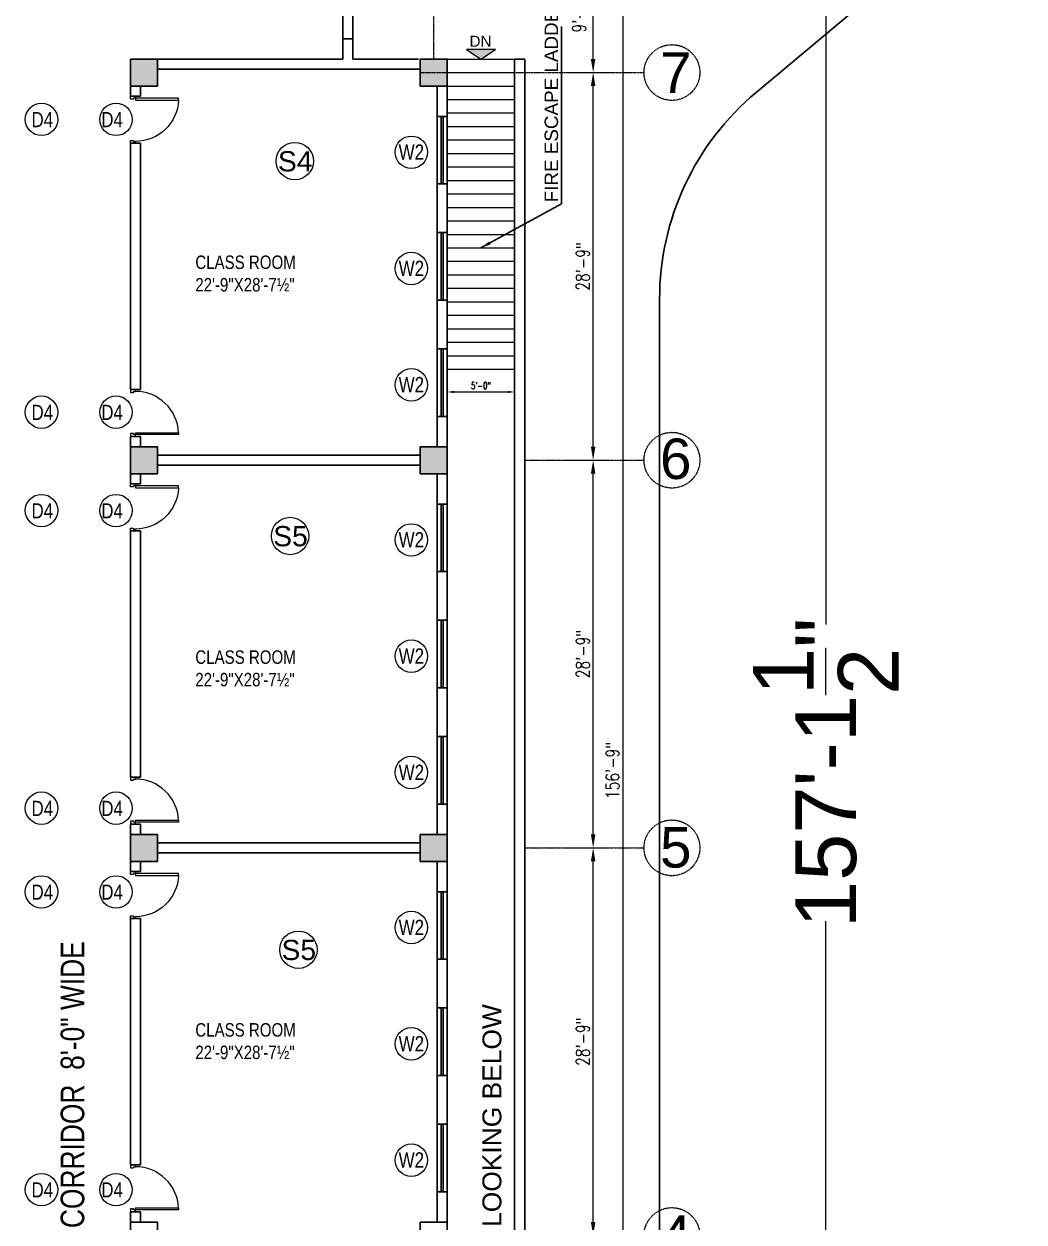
# Model space of a CAD drawing. Header units: inches. Extents: x -110725 to 51121, y 8404 to 44825.
# Drawn here: x -34882 to -33992, y 22380 to 23447 of the extents above; entities that cross this region are included whole.
import ezdxf

# ---------------------------------------------------------------- set-up
doc = ezdxf.new("R2010")
doc.units = ezdxf.units.IN
doc.header["$LTSCALE"] = 0.1
doc.header["$MEASUREMENT"] = 0
doc.linetypes.add('CENTER', pattern=[2, 1.25, -0.25, 0.25, -0.25])
doc.layers.get('0').update_dxf_attribs({"color": 1, "lineweight": 0})
doc.layers.get('Defpoints').update_dxf_attribs({"lineweight": 0})
for name, color, linetype, lineweight in [('CAR', 4, 'Continuous', 0), ('dim', 252, 'Continuous', 0), ('DOOR', 32, 'Continuous', 0), ('GRID', 8, 'CENTER', 0), ('stair', 5, 'Continuous', 0), ('TEXT', 3, 'Continuous', 0)]:
    doc.layers.add(name, color=color, linetype=linetype, lineweight=lineweight)
for name, color, linetype in [('COL', 6, 'Continuous'), ('Column Hatch', 7, 'Continuous'), ('GF', 1, 'Continuous'), ('GFW', 5, 'Continuous'), ('GREEN BELT', 80, 'Continuous')]:
    doc.layers.add(name, color=color, linetype=linetype)
doc.styles.add('as', font='arial.ttf')
doc.styles.add('ATIF', font='arial.ttf')
doc.styles.add('EHSAN', font='arial.ttf', dxfattribs={"height": 54})
doc.styles.add('ROMAND', font='romand.shx')
doc.styles.add('ROMANS', font='arial.ttf', dxfattribs={"width": 0.8, "height": 15})
doc.styles.add('WORKING', font='romans.shx', dxfattribs={"width": 0.75})
doc.dimstyles.new('1-8', dxfattribs={"dimtxt": 6, "dimasz": 6, "dimexe": 3, "dimexo": 1, "dimgap": 2, "dimtad": 1, "dimdec": 1, "dimzin": 3, "dimdsep": 46, "dimlunit": 4, "dimtxsty": 'WORKING', "dimcen": 2, "dimdle": 3, "dimadec": 0, "dimazin": 0, "dimtfac": 0.75, "dimtdec": 1, "dimtofl": 0, "dimtmove": 1, "dimatfit": 0, "dimfxl": 4, "dimtolj": 1, "dimtzin": 0, "dimlwd": -1, "dimlwe": -1, "dimarcsym": 1})
doc.dimstyles.new('1-8.', dxfattribs={"dimtxt": 6, "dimasz": 2, "dimexe": 2, "dimexo": 3, "dimgap": 2, "dimtad": 1, "dimdec": 1, "dimzin": 3, "dimdsep": 46, "dimlunit": 4, "dimtxsty": 'ROMAND', "dimcen": 0.09, "dimadec": 0, "dimazin": 0, "dimtfac": 0.5, "dimtdec": 1, "dimtofl": 0, "dimtmove": 1, "dimatfit": 0, "dimfxl": 3, "dimtolj": 1, "dimtzin": 0, "dimarcsym": 1})
doc.dimstyles.new('DIM1', dxfattribs={"dimtxt": 54, "dimasz": 6, "dimexe": 6, "dimexo": 3, "dimgap": 1, "dimtad": 0, "dimzin": 0, "dimdsep": 46, "dimlunit": 4, "dimtxsty": 'EHSAN', "dimblk": 'ARCHTICK', "dimcen": 3, "dimdle": 6, "dimclrd": 4, "dimclre": 4, "dimclrt": 6, "dimadec": 0, "dimazin": 0, "dimtfac": 1, "dimtofl": 0, "dimtmove": 1, "dimatfit": 3, "dimldrblk": 'ARCHTICK', "dimfxl": 4, "dimtolj": 1, "dimtzin": 3, "dimlwd": -1, "dimlwe": -1, "dimarcsym": 0})

# ---------------------------------------------------------------- blocks, each defined once
blk = doc.blocks.new('_ArchTick')
at = {"color": 0, "linetype": 'ByBlock', "const_width": 0.15}
blk.add_lwpolyline([(-0.5, -0.5), (0.5, 0.5)], dxfattribs=at)
blk = doc.blocks.new('*D36')
at = {"layer": 'Defpoints', "color": 0, "transparency": 16777216}
for p in [(-34844.4, 24844.2), (-34980.2, 24608.8, 1175.7), (-31891.2, 22827, 1175.7)]:
    blk.add_point(p, dxfattribs=at)
at = {"layer": 'dim', "color": 4, "transparency": 16777216}
for p, q in [((-34865.2, 24856.2), (-33399.6, 24010.9)), ((-34978.7, 24611.4), (-34841.4, 24849.4)), ((-31734.6, 23050.4), (-33200.1, 23895.8)), ((-31889.7, 22829.6), (-31752.3, 23067.6))]:
    blk.add_line(p, q, dxfattribs=at)
at = {"layer": 'dim', "color": 4, "transparency": 16777216, "xscale": 24, "yscale": 24, "zscale": 24}
for p, rotation in [((-34844.4, 24844.2), 150.0229745556264), ((-31755.3, 23062.4), 330.0229745556264)]:
    blk.add_blockref('_ArchTick', p, dxfattribs=dict(at, rotation=rotation))
at = {"layer": 'dim', "color": 6, "transparency": 16777216, "insert": (-33299.9, 23953.3), "char_height": 54, "attachment_point": 5, "rotation": 330.023, "style": 'EHSAN'}
blk.add_mtext('\\A1;297\'-2"', dxfattribs=at)
blk = doc.blocks.new('*D57')
at = {"layer": 'Defpoints', "color": 0, "transparency": 16777216}
for p in [(-34655.6, 23723), (-34168.6, 23723), (-34679.6, 21837.4)]:
    blk.add_point(p, dxfattribs=at)
at = {"layer": 'dim', "color": 4, "transparency": 16777216}
for p, q in [((-34168.6, 23747), (-34168.6, 22912.1)), ((-34652.6, 23723), (-34162.6, 23723)), ((-34168.6, 21813.4), (-34168.6, 22648.3)), ((-34676.6, 21837.4), (-34162.6, 21837.4))]:
    blk.add_line(p, q, dxfattribs=at)
at = {"layer": 'dim', "color": 4, "transparency": 16777216, "xscale": 24, "yscale": 24, "zscale": 24}
for p, rotation in [((-34168.6, 23723), 90), ((-34168.6, 21837.4), 270)]:
    blk.add_blockref('_ArchTick', p, dxfattribs=dict(at, rotation=rotation))
at = {"layer": 'dim', "color": 6, "transparency": 16777216, "insert": (-34168.6, 22780.2), "char_height": 54, "attachment_point": 5, "rotation": 90, "style": 'EHSAN'}
blk.add_mtext('\\A1;157\'-1{\\H1.000000x;\\S1/2;}"', dxfattribs=at)
blk = doc.blocks.new('*D2971')
at = {"layer": 'Defpoints', "color": 0, "transparency": 16777216}
for p in [(-34409.2, 22713.5), (-34375.7, 22713.5), (-34414.8, 22368.5)]:
    blk.add_point(p, dxfattribs=at)
at = {"layer": 'dim', "color": 0, "transparency": 16777216}
for p, q in [((-34397.2, 22713.5), (-34363.7, 22713.5)), ((-34375.7, 22380.5), (-34375.7, 22701.5)), ((-34402.8, 22368.5), (-34363.7, 22368.5))]:
    blk.add_line(p, q, dxfattribs=at)
for points in [[(-34377.7, 22701.5), (-34373.7, 22701.5), (-34375.7, 22713.5)], [(-34377.7, 22380.5), (-34373.7, 22380.5), (-34375.7, 22368.5)]]:
    blk.add_solid(points, dxfattribs=at)
at = {"layer": 'dim', "color": 0, "transparency": 16777216, "insert": (-34384.9, 22541), "char_height": 12, "attachment_point": 5, "rotation": 90, "style": 'WORKING'}
blk.add_mtext('\\A1;28\'-9"', dxfattribs=at)
blk = doc.blocks.new('*D2972')
at = {"layer": 'Defpoints', "color": 0, "transparency": 16777216}
for p in [(-34409.2, 23058.5), (-34375.7, 23058.5), (-34409.2, 22713.5)]:
    blk.add_point(p, dxfattribs=at)
at = {"layer": 'dim', "color": 0, "transparency": 16777216}
for p, q in [((-34397.2, 23058.5), (-34363.7, 23058.5)), ((-34375.7, 22725.5), (-34375.7, 23046.5)), ((-34397.2, 22713.5), (-34363.7, 22713.5))]:
    blk.add_line(p, q, dxfattribs=at)
for points in [[(-34377.7, 23046.5), (-34373.7, 23046.5), (-34375.7, 23058.5)], [(-34377.7, 22725.5), (-34373.7, 22725.5), (-34375.7, 22713.5)]]:
    blk.add_solid(points, dxfattribs=at)
at = {"layer": 'dim', "color": 0, "transparency": 16777216, "insert": (-34384.9, 22886), "char_height": 12, "attachment_point": 5, "rotation": 90, "style": 'WORKING'}
blk.add_mtext('\\A1;28\'-9"', dxfattribs=at)
blk = doc.blocks.new('*D2973')
at = {"layer": 'Defpoints', "color": 0, "transparency": 16777216}
for p in [(-34409.2, 23403.5), (-34375.7, 23403.5), (-34409.2, 23058.5)]:
    blk.add_point(p, dxfattribs=at)
at = {"layer": 'dim', "color": 0, "transparency": 16777216}
for p, q in [((-34397.2, 23403.5), (-34363.7, 23403.5)), ((-34375.7, 23070.5), (-34375.7, 23391.5)), ((-34397.2, 23058.5), (-34363.7, 23058.5))]:
    blk.add_line(p, q, dxfattribs=at)
for points in [[(-34377.7, 23391.5), (-34373.7, 23391.5), (-34375.7, 23403.5)], [(-34377.7, 23070.5), (-34373.7, 23070.5), (-34375.7, 23058.5)]]:
    blk.add_solid(points, dxfattribs=at)
at = {"layer": 'dim', "color": 0, "transparency": 16777216, "insert": (-34384.9, 23231), "char_height": 12, "attachment_point": 5, "rotation": 90, "style": 'WORKING'}
blk.add_mtext('\\A1;28\'-9"', dxfattribs=at)
blk = doc.blocks.new('*D2974')
at = {"layer": 'Defpoints', "color": 0, "transparency": 16777216}
for p in [(-34409.2, 23516), (-34375.7, 23516), (-34409.2, 23403.5)]:
    blk.add_point(p, dxfattribs=at)
at = {"layer": 'dim', "color": 0, "transparency": 16777216}
for p, q in [((-34397.2, 23516), (-34363.7, 23516)), ((-34375.7, 23415.5), (-34375.7, 23504)), ((-34397.2, 23403.5), (-34363.7, 23403.5))]:
    blk.add_line(p, q, dxfattribs=at)
for points in [[(-34377.7, 23504), (-34373.7, 23504), (-34375.7, 23516)], [(-34377.7, 23415.5), (-34373.7, 23415.5), (-34375.7, 23403.5)]]:
    blk.add_solid(points, dxfattribs=at)
at = {"layer": 'dim', "color": 0, "transparency": 16777216, "insert": (-34388.2, 23459.7), "char_height": 12, "attachment_point": 5, "rotation": 90, "style": 'WORKING'}
blk.add_mtext('\\A1;9\'-4{\\H0.75x;\\S1/2;}"', dxfattribs=at)
blk = doc.blocks.new('*D2975')
at = {"layer": 'Defpoints', "color": 0, "transparency": 16777216}
for p in [(-34655.6, 23723), (-34412.3, 21841.9), (-34349.3, 21841.9)]:
    blk.add_point(p, dxfattribs=at)
at = {"layer": 'dim', "color": 0, "transparency": 16777216}
for p, q in [((-34643.6, 23723), (-34337.3, 23723)), ((-34349.3, 23711), (-34349.3, 21853.9)), ((-34400.3, 21841.9), (-34337.3, 21841.9))]:
    blk.add_line(p, q, dxfattribs=at)
for points in [[(-34351.3, 23711), (-34347.3, 23711), (-34349.3, 23723)], [(-34351.3, 21853.9), (-34347.3, 21853.9), (-34349.3, 21841.9)]]:
    blk.add_solid(points, dxfattribs=at)
at = {"layer": 'dim', "color": 0, "transparency": 16777216, "insert": (-34358.4, 22782.4), "char_height": 12, "attachment_point": 5, "rotation": 90, "style": 'WORKING'}
blk.add_mtext('\\A1;156\'-9"', dxfattribs=at)
blk = doc.blocks.new('D2')
for p, q in [((-3, 34.85), (-1.5, 34.85)), ((-3, 1.85), (-3, 34.85)), ((-1.5, 34.85), (-1.5, 1.85)), ((-34.5, 1.88), (-36, 1.88)), ((-36, 1.88), (-36, -1.88)), ((-34.5, 0.38), (-34.5, 1.88)), ((-33.75, 0.38), (-34.5, 0.38)), ((-33.75, -1.88), (-33.75, 0.38)), ((-1.5, 1.85), (-3, 1.85)), ((-2.25, 0.38), (-2.25, -1.88)), ((-1.5, 0.38), (-2.25, 0.38)), ((0, 1.88), (-1.5, 1.88)), ((-1.5, 1.88), (-1.5, 0.38)), ((0, -1.88), (0, 1.88)), ((-36, -1.88), (-33.75, -1.88)), ((-2.25, -1.88), (0, -1.88))]:
    blk.add_line(p, q)
blk.add_arc((-1.5, 1.88), 33, 92.60525, 180)
blk = doc.blocks.new('*D3018')
at = {"layer": 'Defpoints', "color": 0, "transparency": 16777216}
for p in [(-34505.6, 23139.5), (-34445.6, 23139.5), (-34445.6, 23119.2)]:
    blk.add_point(p, dxfattribs=at)
at = {"layer": 'dim', "color": 0, "transparency": 16777216}
for p, q in [((-34505.6, 23138.5), (-34505.6, 23116.2)), ((-34445.6, 23138.5), (-34445.6, 23116.2)), ((-34499.6, 23119.2), (-34451.6, 23119.2))]:
    blk.add_line(p, q, dxfattribs=at)
for points in [[(-34499.6, 23120.2), (-34499.6, 23118.2), (-34505.6, 23119.2)], [(-34451.6, 23120.2), (-34451.6, 23118.2), (-34445.6, 23119.2)]]:
    blk.add_solid(points, dxfattribs=at)
at = {"layer": 'dim', "color": 0, "transparency": 16777216, "insert": (-34475.6, 23124.8), "char_height": 6, "attachment_point": 5, "style": 'WORKING'}
blk.add_mtext('\\A1;5\'-0"', dxfattribs=at)

msp = doc.modelspace()

# ---------------------------------------------------------------- hatches: boundary and pattern name
at = {"layer": 'Column Hatch'}
h = msp.add_hatch(color=256, dxfattribs=at)
h.dxf.hatch_style = 1
h.paths.add_polyline_path([(-34763.55107, 23415.4645), (-34787.55107, 23415.4645), (-34787.55107, 23391.4645), (-34763.55107, 23391.4645)])
h = msp.add_hatch(color=256, dxfattribs=at)
h.dxf.hatch_style = 1
h.paths.add_polyline_path([(-34505.55107, 23415.4645), (-34529.55107, 23415.4645), (-34529.55107, 23391.4645), (-34505.55107, 23391.4645)])
h = msp.add_hatch(color=256, dxfattribs=at)
h.dxf.hatch_style = 1
h.paths.add_polyline_path([(-34763.55107, 23070.4645), (-34787.55107, 23070.4645), (-34787.55107, 23046.4645), (-34763.55107, 23046.4645)])
h = msp.add_hatch(color=256, dxfattribs=at)
h.dxf.hatch_style = 1
h.paths.add_polyline_path([(-34505.55107, 23070.4645), (-34529.55107, 23070.4645), (-34529.55107, 23046.4645), (-34505.55107, 23046.4645)])
h = msp.add_hatch(color=256, dxfattribs=at)
h.dxf.hatch_style = 1
h.paths.add_polyline_path([(-34763.55107, 22725.4645), (-34787.55107, 22725.4645), (-34787.55107, 22701.4645), (-34763.55107, 22701.4645)])
h = msp.add_hatch(color=256, dxfattribs=at)
h.dxf.hatch_style = 1
h.paths.add_polyline_path([(-34505.55107, 22725.4645), (-34529.55107, 22725.4645), (-34529.55107, 22701.4645), (-34505.55107, 22701.4645)])
at = {"layer": 'TEXT'}
msp.add_hatch(color=256, dxfattribs=at).paths.add_polyline_path([(-34488.36196, 23423.86523), (-34475.55107, 23415.4645), (-34462.74017, 23423.86523)])

# ---------------------------------------------------------------- linework, layer by layer
at = {"layer": 'CAR', "linetype": 'Continuous'}
msp.add_circle((-33960.35096, 21924.4645, 27.16259), 11425.94255, dxfattribs=at)
at = {"layer": 'COL'}
for points in [[(-34787.55107, 23415.4645), (-34763.55107, 23415.4645), (-34763.55107, 23391.4645), (-34787.55107, 23391.4645)], [(-34529.55107, 23415.4645), (-34505.55107, 23415.4645), (-34505.55107, 23391.4645), (-34529.55107, 23391.4645)], [(-34787.55107, 23070.4645), (-34763.55107, 23070.4645), (-34763.55107, 23046.4645), (-34787.55107, 23046.4645)], [(-34529.55107, 23070.4645), (-34505.55107, 23070.4645), (-34505.55107, 23046.4645), (-34529.55107, 23046.4645)], [(-34787.55107, 22725.4645), (-34763.55107, 22725.4645), (-34763.55107, 22701.4645), (-34787.55107, 22701.4645)], [(-34529.55107, 22725.4645), (-34505.55107, 22725.4645), (-34505.55107, 22701.4645), (-34529.55107, 22701.4645)], [(-34787.55107, 22380.4645), (-34763.55107, 22380.4645), (-34763.55107, 22356.4645), (-34787.55107, 22356.4645)], [(-34529.55107, 22380.4645), (-34505.55107, 22380.4645), (-34505.55107, 22356.4645), (-34529.55107, 22356.4645)]]:
    msp.add_lwpolyline(points, close=True, dxfattribs=at)
at = {"layer": 'GF'}
for p, q in [((-34598.55107, 23433.4645), (-34589.55107, 23433.4645)), ((-34598.55107, 23433.4645), (-34598.55107, 23415.4645)), ((-34589.55107, 23433.4645), (-34589.55107, 23415.4645)), ((-34763.55107, 23415.4645), (-34598.55107, 23415.4645)), ((-34589.55107, 23415.4645), (-34531.05107, 23415.4645)), ((-34763.55107, 23406.4645), (-34529.55107, 23406.4645)), ((-34787.55107, 23391.4645), (-34787.55107, 23382.4645)), ((-34778.55107, 23391.4645), (-34778.55107, 23382.4645)), ((-34514.55107, 23364.4645), (-34514.55107, 23391.4645)), ((-34505.55107, 23364.4645), (-34505.55107, 23391.4645)), ((-34778.55107, 23382.4645), (-34787.55107, 23382.4645)), ((-34514.55107, 23364.4645), (-34505.55107, 23364.4645)), ((-34787.55107, 23340.4645), (-34787.55107, 23121.4645)), ((-34778.55107, 23340.4645), (-34787.55107, 23340.4645)), ((-34778.55107, 23340.4645), (-34778.55107, 23121.4645)), ((-34514.55107, 23260.9645), (-34514.55107, 23304.4645)), ((-34514.55107, 23304.4645), (-34505.55107, 23304.4645)), ((-34505.55107, 23260.9645), (-34505.55107, 23304.4645)), ((-34514.55107, 23260.9645), (-34505.55107, 23260.9645)), ((-34514.55107, 23157.4645), (-34514.55107, 23200.9645)), ((-34514.55107, 23200.9645), (-34505.55107, 23200.9645)), ((-34505.55107, 23157.4645), (-34505.55107, 23200.9645)), ((-34514.55107, 23157.4645), (-34505.55107, 23157.4645)), ((-34778.55107, 23121.4645), (-34787.55107, 23121.4645)), ((-34514.55107, 23070.4645), (-34514.55107, 23097.4645)), ((-34514.55107, 23097.4645), (-34505.55107, 23097.4645)), ((-34505.55107, 23070.4645), (-34505.55107, 23097.4645)), ((-34787.55107, 23079.4645), (-34787.55107, 23070.4645)), ((-34778.55107, 23079.4645), (-34787.55107, 23079.4645)), ((-34778.55107, 23079.4645), (-34778.55107, 23070.4645)), ((-34529.55107, 23062.9645), (-34763.55107, 23062.9645)), ((-34529.55107, 23053.9645), (-34763.55107, 23053.9645)), ((-34787.55107, 23037.4645), (-34787.55107, 23046.4645)), ((-34778.55107, 23037.4645), (-34778.55107, 23046.4645)), ((-34514.55107, 23046.4645), (-34514.55107, 23019.4645)), ((-34505.55107, 23046.4645), (-34505.55107, 23019.4645)), ((-34778.55107, 23037.4645), (-34787.55107, 23037.4645)), ((-34514.55107, 23019.4645), (-34505.55107, 23019.4645)), ((-34787.55107, 22776.4645), (-34787.55107, 22995.4645)), ((-34778.55107, 22995.4645), (-34787.55107, 22995.4645)), ((-34778.55107, 22776.4645), (-34778.55107, 22995.4645)), ((-34514.55107, 22959.4645), (-34514.55107, 22915.9645)), ((-34514.55107, 22959.4645), (-34505.55107, 22959.4645)), ((-34505.55107, 22959.4645), (-34505.55107, 22915.9645)), ((-34514.55107, 22915.9645), (-34505.55107, 22915.9645)), ((-34514.55107, 22855.9645), (-34514.55107, 22812.4645)), ((-34514.55107, 22855.9645), (-34505.55107, 22855.9645)), ((-34505.55107, 22855.9645), (-34505.55107, 22812.4645)), ((-34514.55107, 22812.4645), (-34505.55107, 22812.4645)), ((-34778.55107, 22776.4645), (-34787.55107, 22776.4645)), ((-34514.55107, 22752.4645), (-34514.55107, 22725.4645)), ((-34514.55107, 22752.4645), (-34505.55107, 22752.4645)), ((-34505.55107, 22752.4645), (-34505.55107, 22725.4645)), ((-34787.55107, 22725.4645), (-34787.55107, 22734.4645)), ((-34778.55107, 22734.4645), (-34787.55107, 22734.4645)), ((-34778.55107, 22725.4645), (-34778.55107, 22734.4645)), ((-34529.55107, 22717.9645), (-34763.55107, 22717.9645)), ((-34787.55107, 22701.4645), (-34787.55107, 22692.4645)), ((-34778.55107, 22701.4645), (-34778.55107, 22692.4645)), ((-34529.55107, 22708.9645), (-34763.55107, 22708.9645)), ((-34514.55107, 22674.4645), (-34514.55107, 22701.4645)), ((-34505.55107, 22674.4645), (-34505.55107, 22701.4645)), ((-34778.55107, 22692.4645), (-34787.55107, 22692.4645)), ((-34514.55107, 22674.4645), (-34505.55107, 22674.4645)), ((-34787.55107, 22650.4645), (-34787.55107, 22431.4645)), ((-34778.55107, 22650.4645), (-34787.55107, 22650.4645)), ((-34778.55107, 22650.4645), (-34778.55107, 22431.4645)), ((-34514.55107, 22570.9645), (-34514.55107, 22614.4645)), ((-34514.55107, 22614.4645), (-34505.55107, 22614.4645)), ((-34505.55107, 22570.9645), (-34505.55107, 22614.4645)), ((-34514.55107, 22570.9645), (-34505.55107, 22570.9645)), ((-34514.55107, 22467.4645), (-34514.55107, 22510.9645)), ((-34514.55107, 22510.9645), (-34505.55107, 22510.9645)), ((-34505.55107, 22467.4645), (-34505.55107, 22510.9645)), ((-34514.55107, 22467.4645), (-34505.55107, 22467.4645)), ((-34778.55107, 22431.4645), (-34787.55107, 22431.4645)), ((-34514.55107, 22380.4645), (-34514.55107, 22407.4645)), ((-34514.55107, 22407.4645), (-34505.55107, 22407.4645)), ((-34505.55107, 22380.4645), (-34505.55107, 22407.4645)), ((-34787.55107, 22389.4645), (-34787.55107, 22380.4645)), ((-34778.55107, 22389.4645), (-34787.55107, 22389.4645)), ((-34778.55107, 22389.4645), (-34778.55107, 22380.4645))]:
    msp.add_line(p, q, dxfattribs=at)
at = {"layer": 'GFW', "color": 2}
for p, q in [((-34598.55107, 23493.4645), (-34598.55107, 23433.4645)), ((-34589.55107, 23493.4645), (-34589.55107, 23433.4645)), ((-34445.55107, 22020.4645), (-34445.55107, 23415.4645)), ((-34445.55107, 23415.4645), (-34436.55107, 23415.4645)), ((-34436.55107, 22011.4645), (-34436.55107, 23415.4645))]:
    msp.add_line(p, q, dxfattribs=at)
at = {"layer": 'GFW'}
for p, q in [((-34514.55107, 23364.4645), (-34514.55107, 23304.4645)), ((-34511.05107, 23364.4645), (-34511.05107, 23304.4645)), ((-34509.05107, 23364.4645), (-34509.05107, 23304.4645)), ((-34505.55107, 23304.4645), (-34505.55107, 23364.4645)), ((-34514.55107, 23200.9645), (-34514.55107, 23260.9645)), ((-34511.05107, 23200.9645), (-34511.05107, 23260.9645)), ((-34509.05107, 23200.9645), (-34509.05107, 23260.9645)), ((-34505.55107, 23260.9645), (-34505.55107, 23200.9645)), ((-34514.55107, 23157.4645), (-34514.55107, 23097.4645)), ((-34511.05107, 23157.4645), (-34511.05107, 23097.4645)), ((-34509.05107, 23157.4645), (-34509.05107, 23097.4645)), ((-34505.55107, 23097.4645), (-34505.55107, 23157.4645)), ((-34514.55107, 22959.4645), (-34514.55107, 23019.4645)), ((-34511.05107, 22959.4645), (-34511.05107, 23019.4645)), ((-34509.05107, 22959.4645), (-34509.05107, 23019.4645)), ((-34505.55107, 23019.4645), (-34505.55107, 22959.4645)), ((-34514.55107, 22915.9645), (-34514.55107, 22855.9645)), ((-34511.05107, 22915.9645), (-34511.05107, 22855.9645)), ((-34509.05107, 22915.9645), (-34509.05107, 22855.9645)), ((-34505.55107, 22855.9645), (-34505.55107, 22915.9645)), ((-34514.55107, 22752.4645), (-34514.55107, 22812.4645)), ((-34511.05107, 22752.4645), (-34511.05107, 22812.4645)), ((-34509.05107, 22752.4645), (-34509.05107, 22812.4645)), ((-34505.55107, 22812.4645), (-34505.55107, 22752.4645)), ((-34514.55107, 22674.4645), (-34514.55107, 22614.4645)), ((-34511.05107, 22674.4645), (-34511.05107, 22614.4645)), ((-34509.05107, 22674.4645), (-34509.05107, 22614.4645)), ((-34505.55107, 22614.4645), (-34505.55107, 22674.4645)), ((-34514.55107, 22510.9645), (-34514.55107, 22570.9645)), ((-34511.05107, 22510.9645), (-34511.05107, 22570.9645)), ((-34509.05107, 22510.9645), (-34509.05107, 22570.9645)), ((-34505.55107, 22570.9645), (-34505.55107, 22510.9645)), ((-34514.55107, 22467.4645), (-34514.55107, 22407.4645)), ((-34511.05107, 22467.4645), (-34511.05107, 22407.4645)), ((-34509.05107, 22467.4645), (-34509.05107, 22407.4645)), ((-34505.55107, 22407.4645), (-34505.55107, 22467.4645))]:
    msp.add_line(p, q, dxfattribs=at)
at = {"layer": 'GREEN BELT', "linetype": 'Continuous'}
for p, q in [((-34082.25692, 23509.86648), (-34230.55703, 23385.78885)), ((-34316.55107, 23201.71777), (-34316.55107, 20875.2792))]:
    msp.add_line(p, q, dxfattribs=at)
msp.add_arc((-34076.55107, 23201.71777), 240, 129.91806794, 180, dxfattribs=at)
at = {"layer": 'GRID'}
for p, q in [((-34517.55107, 23415.4645), (-34517.55107, 23828.10564)), ((-34529.55107, 23403.4645), (-34330.37555, 23403.4645)), ((-34436.55107, 23058.4645), (-34330.37555, 23058.4645)), ((-34436.55107, 22713.4645), (-34330.37555, 22713.4645))]:
    msp.add_line(p, q, dxfattribs=at)
for centre in [(-34305.5646, 23403.4645), (-34305.5646, 23058.4645), (-34305.5646, 22713.4645), (-34305.5646, 22368.4645)]:
    msp.add_circle(centre, 24.81095, dxfattribs=at)
at = {"layer": 'stair'}
for p, q in [((-34505.55107, 23415.4645), (-34445.55107, 23415.4645)), ((-34505.55107, 23403.4645), (-34445.55107, 23403.4645)), ((-34505.55107, 23391.4645), (-34445.55107, 23391.4645)), ((-34505.55107, 23379.4645), (-34445.55107, 23379.4645)), ((-34505.55107, 23367.4645), (-34445.55107, 23367.4645)), ((-34505.55107, 23355.4645), (-34445.55107, 23355.4645)), ((-34505.55107, 23343.4645), (-34445.55107, 23343.4645)), ((-34505.55107, 23331.4645), (-34445.55107, 23331.4645)), ((-34505.55107, 23319.4645), (-34445.55107, 23319.4645)), ((-34505.55107, 23307.4645), (-34445.55107, 23307.4645)), ((-34505.55107, 23295.4645), (-34445.55107, 23295.4645)), ((-34505.55107, 23283.4645), (-34445.55107, 23283.4645)), ((-34505.55107, 23271.4645), (-34445.55107, 23271.4645)), ((-34505.55107, 23259.4645), (-34445.55107, 23259.4645)), ((-34505.55107, 23247.4645), (-34445.55107, 23247.4645)), ((-34505.55107, 23235.4645), (-34445.55107, 23235.4645)), ((-34505.55107, 23223.4645), (-34445.55107, 23223.4645)), ((-34505.55107, 23211.4645), (-34445.55107, 23211.4645)), ((-34505.55107, 23199.4645), (-34445.55107, 23199.4645)), ((-34505.55107, 23187.4645), (-34445.55107, 23187.4645)), ((-34505.55107, 23175.4645), (-34445.55107, 23175.4645)), ((-34505.55107, 23163.4645), (-34445.55107, 23163.4645)), ((-34505.55107, 23151.4645), (-34445.55107, 23151.4645)), ((-34505.55107, 23139.4645), (-34445.55107, 23139.4645))]:
    msp.add_line(p, q, dxfattribs=at)
at = {"layer": 'TEXT'}
msp.add_lwpolyline([(-34462.74017, 23423.86523), (-34488.36196, 23423.86523), (-34475.55107, 23415.4645)], close=True, dxfattribs=at)
at = {"layer": 'TEXT', "linetype": 'Continuous'}
for centre in [(-34866.72664, 23361.76054), (-34800.38736, 23361.76054), (-34537.49663, 23332.55334), (-34537.49663, 23229.05334), (-34537.49663, 23125.55334), (-34866.72664, 23101.22552), (-34800.38736, 23101.22552), (-34866.72664, 23013.63415), (-34800.38736, 23013.63415), (-34537.49663, 22987.55334), (-34537.49663, 22884.05334), (-34537.49663, 22780.55334), (-34866.72664, 22748.76368), (-34800.38736, 22748.76368), (-34866.72664, 22674.25883), (-34800.38736, 22674.25883), (-34537.49663, 22642.55334), (-34537.49663, 22539.05334), (-34537.49663, 22435.55334), (-34866.72664, 22409.28426), (-34800.38736, 22409.28426)]:
    msp.add_circle(centre, 14.42656, dxfattribs=at)
at = {"layer": 'TEXT'}
for centre in [(-34641.26056, 23324.63466), (-34645.431, 22991.02032), (-34638.02179, 22622.78783)]:
    msp.add_circle(centre, 16.6286, dxfattribs=at)

# ---------------------------------------------------------------- block references
at = {"layer": 'DOOR', "yscale": 1.166666666666262, "zscale": 1.166666666666262}
for p, xscale, rotation in [((-34785.36357, 23382.4645), -1.166666666666262, 269.9999999995236), ((-34785.36357, 23079.4645), 1.166666666666262, 270.0000000004765), ((-34785.36357, 23037.4645), -1.166666666666262, 269.9999999995236), ((-34785.36357, 22734.4645), 1.166666666666262, 270.0000000004765), ((-34785.36357, 22692.4645), -1.166666666666262, 269.9999999995236), ((-34785.36357, 22389.4645), 1.166666666666262, 270.0000000004765)]:
    msp.add_blockref('D2', p, dxfattribs=dict(at, xscale=xscale, rotation=rotation))

# ---------------------------------------------------------------- texts
at = {"layer": 'TEXT', "style": 'ROMANS'}
for s, height, p in [('FIRE ESCAPE LADDER', 12, (-34406.88533, 23287.92334)), ('LOOKING BELOW', 16.8, (-34457.39898, 22376.14143))]:
    msp.add_text(s, height=height, rotation=90, dxfattribs=at).set_placement(p)
at = {"layer": 'TEXT', "style": 'as'}
msp.add_text('DN', height=9.72, dxfattribs=at).set_placement((-34485.71949, 23426.44495))
at = {"layer": 'TEXT', "linetype": 'Continuous', "style": 'ROMANS', "width": 0.8}
for s, p in [('D4', (-34875.67861, 23354.8214)), ('D4', (-34813.54968, 23354.8214)), ('W2', (-34548.81316, 23325.99247)), ('W2', (-34548.81316, 23222.49247)), ('W2', (-34548.81316, 23118.99247)), ('D4', (-34875.67861, 23094.28639)), ('D4', (-34813.54968, 23094.28639)), ('D4', (-34875.67861, 23006.69501)), ('D4', (-34813.54968, 23006.69501)), ('W2', (-34548.81316, 22980.99247)), ('W2', (-34548.81316, 22877.49247)), ('W2', (-34548.81316, 22773.99247)), ('D4', (-34875.67861, 22741.82454)), ('D4', (-34813.54968, 22741.82454)), ('D4', (-34875.67861, 22667.31969)), ('D4', (-34813.54968, 22667.31969)), ('W2', (-34548.81316, 22635.99247)), ('W2', (-34548.81316, 22532.49247)), ('W2', (-34548.81316, 22428.99247)), ('D4', (-34875.67861, 22402.34513)), ('D4', (-34813.54968, 22402.34513))]:
    msp.add_text(s, height=13.5, dxfattribs=at).set_placement(p)
at = {"layer": 'TEXT', "attachment_point": 1}
for s, width, gutter_width, insert, char_height, style in [('7', 30.9854961, 15, (-34316.12262, 23421.35567), 36, 'ATIF'), ('S4', 29.5717298, 15, (-34656.28385, 23333.4862), 18, 'ATIF'), ('{\\fArial CYR|b0|i0|c204|p34;CLASS ROOM\\P2\\fArial CYR|b0|i0|c0|p34;2\\fArial CYR|b0|i0|c204|p34;\'-\\fArial CYR|b0|i0|c0|p34;9\\fArial CYR|b0|i0|c204|p34;"X\\fArial CYR|b0|i0|c0|p34;28\\fArial CYR|b0|i0|c204|p34;\'-\\fArial CYR|b0|i0|c0|p34;7½\\fArial CYR|b0|i0|c204|p34;"}', 1135.5, 30, (-34729.81027, 23240.63381), 12, 'ROMANS'), ('6', 30.9854961, 15, (-34316.12262, 23077.73874), 36, 'ATIF'), ('S5', 29.5717298, 15, (-34660.45429, 22999.87186), 18, 'ATIF'), ('{\\fArial CYR|b0|i0|c204|p34;CLASS ROOM\\P2\\fArial CYR|b0|i0|c0|p34;2\\fArial CYR|b0|i0|c204|p34;\'-\\fArial CYR|b0|i0|c0|p34;9\\fArial CYR|b0|i0|c204|p34;"X\\fArial CYR|b0|i0|c0|p34;28\\fArial CYR|b0|i0|c204|p34;\'-\\fArial CYR|b0|i0|c0|p34;7½\\fArial CYR|b0|i0|c204|p34;"}', 1135.5, 30, (-34729.81027, 22889.21816), 12, 'ROMANS'), ('5', 30.9854961, 15, (-34316.12262, 22731.91074), 36, 'ATIF'), ('S5', 29.5717298, 15, (-34653.04508, 22631.63937), 18, 'ATIF'), ('{\\fArial CYR|b0|i0|c204|p34;CLASS ROOM\\P2\\fArial CYR|b0|i0|c0|p34;2\\fArial CYR|b0|i0|c204|p34;\'-\\fArial CYR|b0|i0|c0|p34;9\\fArial CYR|b0|i0|c204|p34;"X\\fArial CYR|b0|i0|c0|p34;28\\fArial CYR|b0|i0|c204|p34;\'-\\fArial CYR|b0|i0|c0|p34;7½\\fArial CYR|b0|i0|c204|p34;"}', 1135.5, 30, (-34729.81027, 22557.47383), 12, 'ROMANS'), ('4', 30.9854961, 15, (-34316.12262, 22386.39337), 36, 'ATIF')]:
    msp.add_mtext_dynamic_manual_height_columns(s, width=width, gutter_width=gutter_width, heights=[0], dxfattribs=dict(at, insert=insert, char_height=char_height, style=style))
at = {"layer": 'TEXT', "insert": (-34849.68106, 22375.05105), "char_height": 21, "attachment_point": 1, "rotation": 90, "style": 'ROMANS'}
msp.add_mtext_dynamic_manual_height_columns('{\\fArial CYR|b0|i0|c204|p34;CORRIDOR\\fArial CYR|b0|i0|c0|p34;  8\'-0" WIDE}', width=1135.5, gutter_width=30, heights=[0], dxfattribs=at)

# ---------------------------------------------------------------- dimensions: what is measured, and where the dimension line sits
at = {"layer": 'dim'}
dim = msp.add_linear_dim(base=(-34844.39468, 24844.24306, -1174.66297), p1=(-31891.15632, 22826.982, 1.07221), p2=(-34980.20533, 24608.79412, 1.07221), angle=150.02297456, dimstyle='DIM1', override={"dimtxt": 36, "dimasz": 24, "dimdle": 24}, dxfattribs=at)
dim.commit()
dim.dimension.update_dxf_attribs({"geometry": '*D36', "text_midpoint": (-33299.87017, 23953.33699, -1174.66297), "dimtype": 161})
for base, p1, p2, dimstyle, override, picture, middle in [((-34168.63996, 23722.9645, 27.16259), (-34679.55107, 21837.41693, 27.16259), (-34655.55107, 23722.9645, 27.16259), 'DIM1', {"dimtxt": 36, "dimasz": 24, "dimdle": 24}, '*D57', (-34168.63996, 22780.19071, 27.16259)), ((-34349.27091, 21841.91693), (-34655.55107, 23722.9645), (-34412.27989, 21841.91693), '1-8', {"dimtxt": 12, "dimasz": 12, "dimexe": 12, "dimexo": 12, "dimtmove": 1, "dimfxl": 4}, '*D2975', (-34358.41377, 22782.44071)), ((-34375.74481, 23515.9645), (-34409.18345, 23403.4645), (-34409.18345, 23515.9645), '1-8', {"dimtxt": 12, "dimasz": 12, "dimexe": 12, "dimexo": 12, "dimtmove": 1, "dimfxl": 4}, '*D2974', (-34388.24481, 23459.7145)), ((-34375.74481, 23403.4645), (-34409.18345, 23058.4645), (-34409.18345, 23403.4645), '1-8', {"dimtxt": 12, "dimasz": 12, "dimexe": 12, "dimexo": 12, "dimtmove": 1, "dimfxl": 4}, '*D2973', (-34384.88767, 23230.9645)), ((-34375.74481, 23058.4645), (-34409.18345, 22713.4645), (-34409.18345, 23058.4645), '1-8', {"dimtxt": 12, "dimasz": 12, "dimexe": 12, "dimexo": 12, "dimtmove": 1, "dimfxl": 4}, '*D2972', (-34384.88767, 22885.9645)), ((-34375.74481, 22713.4645), (-34414.82533, 22368.4645), (-34409.18345, 22713.4645), '1-8', {"dimtxt": 12, "dimasz": 12, "dimexe": 12, "dimexo": 12, "dimtmove": 1, "dimfxl": 4}, '*D2971', (-34384.88767, 22540.9645))]:
    dim = msp.add_linear_dim(base=base, p1=p1, p2=p2, angle=90, dimstyle=dimstyle, override=override, dxfattribs=at)
    dim.commit()
    dim.dimension.update_dxf_attribs({"geometry": picture, "text_midpoint": middle})
dim = msp.add_linear_dim(base=(-34445.55107, 23119.22321), p1=(-34505.55107, 23139.4645), p2=(-34445.55107, 23139.4645), dimstyle='1-8', dxfattribs=at)
dim.commit()
dim.dimension.update_dxf_attribs({"geometry": '*D3018', "text_midpoint": (-34475.55107, 23124.79463)})

# ---------------------------------------------------------------- leaders
at = {"layer": 'TEXT'}
msp.add_leader([(-34475.55107, 23247.4645), (-34403.82468, 23286.5975), (-34403.82468, 23444.54641)], dimstyle='1-8.', override={"dimasz": 9, "dimtxsty": 'ROMAND'}, dxfattribs=at)

doc.saveas('drawing.dxf')
